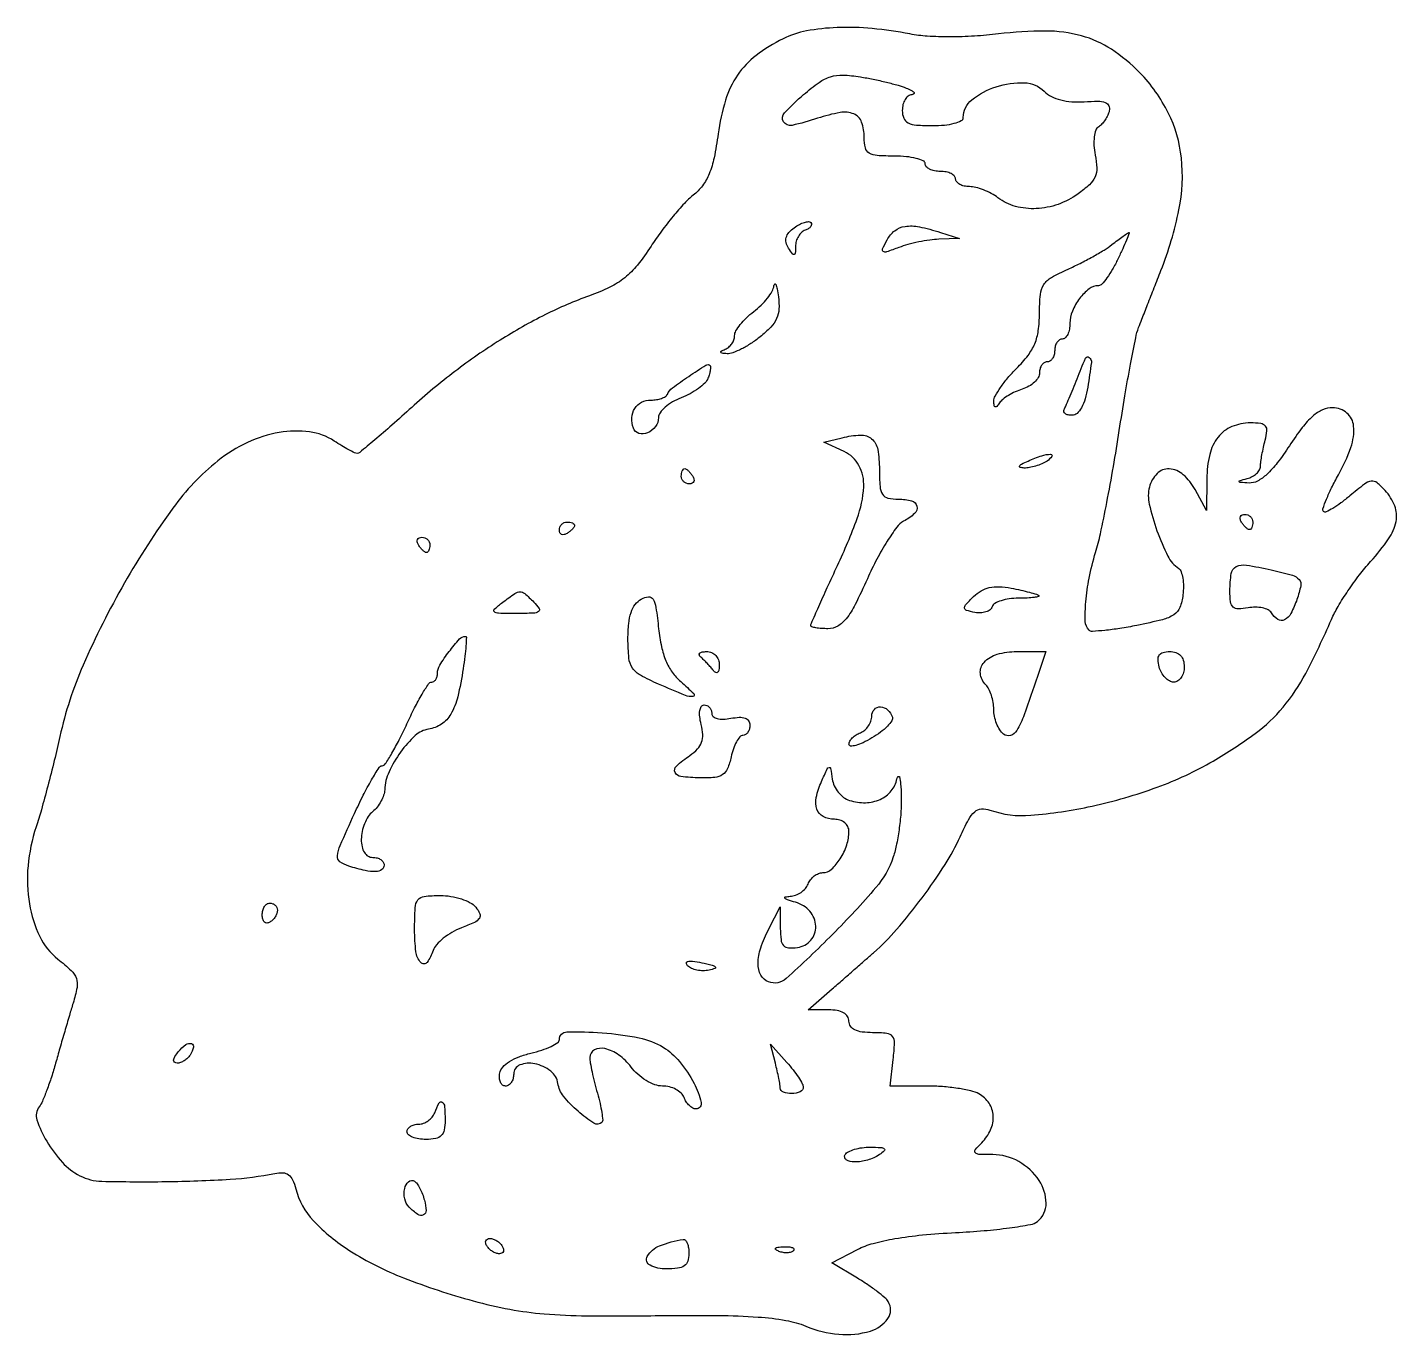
# Model space of a CAD drawing. Extents: x 0 to 180, y 0 to 172.
import ezdxf

# ---------------------------------------------------------------- set-up
doc = ezdxf.new("R2010")
doc.units = 0

msp = doc.modelspace()

# ---------------------------------------------------------------- linework, layer by layer
for points in [[(99.354537, 170.402955, 0.048895), (95.812114, 168.201989, 0.079884), (93.387451, 165.639189, 0.075807), (91.808782, 162.345516, 0.03995), (90.835357, 157.904391, -0.016811), (90.303787, 154.799026, -0.046198), (89.657095, 152.674513, -0.063442), (88.779102, 151.121422, -0.065854), (87.549221, 149.860057, 0.039344), (86.398677, 148.798559, 0.013831), (84.917132, 147.107053, 0.013633), (83.384128, 145.149643, 0.015547), (82.028655, 143.193826, -0.025428), (80.238333, 140.716554, -0.053982), (78.568723, 139.043954, -0.055673), (76.613876, 137.798659, -0.028683), (73.936691, 136.67111, 0.03089), (68.167562, 134.211315, 0.023948), (62.215848, 130.861199, 0.022789), (56.294742, 126.756782, 0.02114), (50.615862, 122.031681, -0.003601), (48.027506, 119.719739, -0.005633), (45.763902, 117.771806, -0.001872), (43.790623, 116.124606, -0.174704), (43.444887, 116, -0.115823), (43.128462, 116.074295, -0.008992), (42.351195, 116.478179, -0.011904), (41.434384, 117.004342, -0.008806), (40.445229, 117.627845, 0.113194), (37.216534, 118.823311, 0.074716), (33.243391, 118.743949, 0.067061), (29.047899, 117.432102, 0.060066), (25.174884, 115.020299, 0.06663), (19.28366, 108.831727, 0.026816), (12.930786, 99.009365, 0.026945), (7.502737, 88.233177, 0.048754), (4.442558, 78.851389, -0.005421), (3.710629, 75.707164, -0.004344), (2.856547, 72.337596, -0.004392), (2.012107, 69.23471, -0.011128), (1.328779, 67, 0.056734), (0.264451, 61.898002, 0.063942), (0.441593, 56.895567, 0.071705), (1.793414, 52.620659, 0.114828), (4.183478, 49.65351, -0.02208), (5.935529, 48.153034, -0.12184), (6.60704, 47.118988, -0.1316), (6.692453, 45.930977, -0.027439), (6.181521, 43.885595, 0.002822), (5.692276, 42.269776, 0.001321), (5.076217, 40.172643, 0.001308), (4.44178, 37.970197, 0.001835), (3.887634, 36, -0.010909), (3.342046, 34.187111, -0.012081), (2.734748, 32.461002, -0.011504), (2.148673, 31.01666, -0.059227), (1.715268, 30.271495, 0.246818), (1.438648, 28.569844, 0.052818), (2.723356, 25.75638, 0.05179), (4.774956, 22.985731, 0.088338), (7.054742, 21.239236, 0.114745), (9.950635, 20.50287, 0.008153), (18.331614, 20.46763, 0.012299), (26.790335, 20.778196, 0.034827), (32.643518, 21.548917, -0.063454), (33.706962, 21.627552, -0.145455), (34.45658, 21.360856, -0.129074), (34.994561, 20.700151, -0.045215), (35.401912, 19.534791, 0.129279), (37.716246, 15.328835, 0.06192), (42.517381, 11.390879, 0.047928), (49.553047, 7.839279, 0.026502), (58.702486, 4.820388, 0.020172), (63.509182, 3.718356, 0.025962), (68.00113, 3.116813, 0.01824), (73.614527, 2.865527, 0.004876), (82.556714, 2.878881, -0.004337), (90.845191, 2.9002, -0.015927), (96.086765, 2.701168, -0.025052), (99.708708, 2.264808, -0.056507), (102.359393, 1.494303, 0.07755), (106.673634, 0.434017, 0.09429), (110.807367, 0.856403, 0.167679), (113.102362, 2.50217, 0.30469), (113.15748, 4.71484, 0.07474), (112.703998, 5.236278, 0.013568), (111.70315, 6.0434, 0.014342), (110.4683, 6.930272, 0.012568), (109.129838, 7.786338), (105.759677, 9.824364), (109.12438, 11.564319, -0.053974), (111.165215, 12.35449, -0.02282), (114.038303, 12.984702, -0.019052), (117.642387, 13.463956, -0.011089), (121.994541, 13.777517, 0.009096), (125.726601, 14.031451, 0.012434), (129.074959, 14.404633, 0.009271), (131.829679, 14.83338, 0.125748), (132.75, 15.247825, 0.230971), (133.877969, 17.622134, 0.14591), (132.952868, 20.610097, 0.115988), (130.278727, 23.100452, 0.130453), (126.889616, 24, -0.009032), (125.064097, 24.032978, -0.19898), (124.589582, 24.25, -0.377097), (124.578749, 24.63961, -0.022999), (125.428571, 25.571429, 0.091803), (126.590878, 27.261993, 0.11954), (126.928349, 29.103362, 0.131888), (126.380136, 30.763475, 0.125194), (125.065741, 31.964816, 0.066141), (124.001558, 32.364536, 0.019034), (122.270595, 32.695915, 0.018793), (120.270946, 32.923871, 0.018984), (118.266542, 33), (113.401601, 33), (113.810207, 36.5, 0.017662), (113.984927, 38.655039, 0.17753), (113.717695, 39.501448, 0.206363), (112.987827, 39.906421, 0.024893), (111.109406, 40, -0.031492), (109.725869, 40.087228, -0.081064), (108.768234, 40.370602, -0.127494), (108.207367, 40.845988, -0.154739), (108, 41.5, 0.144599), (107.813409, 42.131713, 0.122136), (107.303315, 42.61008, 0.086418), (106.463198, 42.905217, 0.04138), (105.319892, 43), (102.639783, 43), (105.799291, 45.75, 0.000219), (107.17573, 46.949095, 0.000161), (108.700779, 48.279688, 0.000162), (110.14314, 49.539777, 0.000361), (111.239938, 50.5, 0.034477), (114.251043, 53.531358, 0.017945), (117.592222, 57.686556, 0.017939), (120.610316, 62.046675, 0.036377), (122.597933, 65.712116, -0.016358), (123.689759, 67.933261, -0.087567), (124.518563, 68.991792, -0.165545), (125.390939, 69.364458, -0.104243), (126.5, 69.217059, 0.105959), (131.863885, 68.522692, 0.033387), (139.903975, 69.730789, 0.033255), (148.460664, 72.213359, 0.044304), (155.789738, 75.640638, 0.026957), (161.318643, 79.261961, 0.060192), (164.976581, 82.697167, 0.053846), (167.946618, 87.142964, 0.018018), (171.317959, 94.205972, -0.031164), (172.184388, 95.904841, -0.01497), (173.492437, 97.973413, -0.014778), (174.990784, 100.057388, -0.020454), (176.462826, 101.827173, 0.031601), (178.815818, 104.787838, 0.102076), (179.80071, 107.085835, 0.14461), (179.626506, 109.11192, 0.090891), (178.366344, 111.147689, 0.040793), (177.304888, 112.143881, 0.209213), (176.542165, 112.346515, 0.12579), (175.644973, 111.963939, 0.011544), (173.740776, 110.435331, -0.015657), (172.560553, 109.503758, -0.025069), (171.491851, 108.793213, -0.0223), (170.616553, 108.324048, -0.318355), (170.286271, 108.380396, -0.287106), (170.202904, 108.742597, -0.013265), (170.667396, 109.978601, -0.018598), (171.34321, 111.479048, -0.011896), (172.233318, 113.171494, 0.040873), (173.870554, 116.776889, 0.108128), (174.233399, 119.570846, 0.195545), (173.349062, 121.301099, 0.179927), (171.469759, 122, 0.107518), (170.160778, 121.715231, 0.073821), (168.881902, 120.885006, 0.049493), (167.492205, 119.389419, 0.017543), (165.805334, 117, -0.0183), (164.217257, 114.75773, -0.043122), (162.837755, 113.243965, -0.061165), (161.613334, 112.36354, -0.14059), (160.516025, 112.116001, -0.003713), (159.353201, 112.191577, -0.272464), (159.202461, 112.295668, -0.461251), (159.259134, 112.419271, -0.005235), (160.25, 112.689326, 0.058955), (160.920177, 112.951875, 0.064112), (161.489949, 113.357958, 0.072505), (161.878232, 113.839311, 0.131353), (162.013655, 114.323324, -0.031574), (162.058775, 114.925973, -0.010047), (162.200423, 115.815289, -0.009984), (162.398451, 116.802265, -0.010965), (162.630286, 117.75, 0.039301), (162.854352, 118.958847, 0.207093), (162.657108, 119.588223, 0.185804), (162.044662, 119.915889, 0.030971), (160.68806, 120, 0.098842), (158.250961, 119.513472, 0.128909), (156.448365, 118.141731, 0.108195), (155.346271, 115.850576, 0.055862), (154.959962, 112.678571), (154.919925, 108.5), (153.428025, 111.25, 0.087804), (151.870591, 113.206837, 0.168476), (150.036868, 113.959716, 0.2131), (148.43314, 113.348461, 0.136036), (147.431916, 111.584755, 0.117743), (147.406125, 109.341696, 0.030598), (148.424686, 105.853286, 0.030274), (149.854354, 102.525683, 0.125818), (151.277972, 100.891493, -0.162304), (151.596542, 100.468201, -0.041356), (151.804052, 99.622796, -0.037757), (151.891578, 98.564971, -0.030544), (151.830076, 97.427022, -0.064481), (151.424608, 95.797322, -0.154917), (150.650998, 94.84071, -0.085411), (149.151184, 94.183532, -0.011443), (145.772965, 93.42923, -0.009833), (143.540505, 93.02961, -0.014693), (141.574626, 92.776436, -0.009595), (139.953044, 92.647237, -0.214637), (139.522965, 92.810368, -0.189819), (139.019178, 93.968777, -0.029455), (139.079946, 96.516701, -0.029516), (139.526223, 99.643842, -0.022488), (140.367969, 103, 0.019769), (140.999953, 105.462988, 0.004867), (141.83783, 109.55625, 0.004974), (142.705913, 114.267189, 0.004957), (143.481173, 119, -0.003613), (144.213985, 123.550302, -0.004688), (144.954828, 127.709375, -0.003554), (145.632175, 131.179634, -0.041787), (146.016712, 132.5, -0.001064), (146.446101, 133.610188, -0.00023), (147.193612, 135.528125, -0.00024), (148.061071, 137.747653, -0.000229), (148.943793, 140, 0.043035), (151.305153, 147.97249, 0.077272), (151.629834, 154.773681, 0.089226), (149.904388, 160.673657, 0.077131), (146.16925, 165.945037, 0.055627), (142.444067, 169.014839, 0.077823), (138.516462, 170.781873, 0.067045), (133.802451, 171.41519, 0.030899), (127.610857, 171.030076, -0.016076), (124.47176, 170.74126, -0.014871), (121.237856, 170.644673, -0.015502), (118.273165, 170.736264, -0.033044), (116, 171.028713, 0.025588), (111.053943, 171.7401, 0.032326), (106.435, 171.865095, 0.036246), (102.426556, 171.422235, 0.069044)], [(115.5, 163.93583, -0.021274), (116.19778, 163.61839, -0.098123), (116.545312, 163.345814, -0.431729), (116.526187, 163.164407, -0.151129), (116.25, 163.063386, 0.153435), (115.772965, 162.88646, 0.091874), (115.367188, 162.43112, 0.076112), (115.093103, 161.769502, 0.060276), (115, 161, 0.094959), (115.195784, 159.978414, 0.184152), (115.75, 159.375, 0.098846), (116.849164, 159.074821, 0.017388), (119, 159, 0.025309), (120.532825, 159.07764, 0.040146), (121.825, 159.314732, 0.048126), (122.741408, 159.657465, 0.286669), (123, 160.071429, -0.228929), (124.116829, 162.382839, -0.089604), (127.321778, 164.099989, -0.086033), (131.043948, 164.630167, -0.191086), (133.629722, 163.513135, 0.078228), (134.563574, 162.833308, 0.054284), (135.785395, 162.366901, 0.047622), (137.244363, 162.129917, 0.03484), (138.886303, 162.136152, -0.018119), (140.651133, 162.201859, -0.086416), (141.641551, 162.030395, -0.199165), (142.099024, 161.61518, -0.167994), (142.169821, 160.96049, -0.051796), (141.96514, 160.360296, -0.038599), (141.62377, 159.749027, -0.039423), (141.206643, 159.217384, -0.068391), (140.774578, 158.860681, 0.169517), (140.394869, 158.392453, 0.056071), (140.187119, 157.519017, 0.046745), (140.155606, 156.396575, 0.033022), (140.320952, 155.145241, -0.040578), (140.519562, 153.444965, -0.113502), (140.293313, 152.274001, -0.103585), (139.562174, 151.257055, -0.030573), (138.061825, 150.044023, -0.069289), (135.43641, 148.675806, -0.073464), (132.589262, 148.112295, -0.078157), (129.856454, 148.406566, -0.09637), (127.55887, 149.531803, 0.038541), (126.682972, 150.093864, 0.030083), (125.656592, 150.568717, 0.030896), (124.641073, 150.895586, 0.062488), (123.80887, 151, -0.053321), (123.116832, 151.074011, -0.073113), (122.531356, 151.29375, -0.092916), (122.138255, 151.618398, -0.175567), (122, 152, 0.191087), (121.848523, 152.381882, 0.088204), (121.4125, 152.70625, 0.068025), (120.765418, 152.926307, 0.048028), (120, 153, -0.048028), (119.234582, 153.073693, -0.068025), (118.5875, 153.29375, -0.088204), (118.151477, 153.618118, -0.191087), (118, 154, 0.295869), (117.748945, 154.387127, 0.04382), (116.825, 154.70625, 0.037669), (115.532944, 154.92761, 0.023598), (114, 155, -0.016242), (111.695288, 155.074885, -0.12133), (110.659671, 155.402561, -0.200477), (110.156218, 156.097182, -0.05793), (110, 157.440983, 0.08426), (109.655491, 159.470786, 0.213965), (108.650641, 160.532648, 0.144469), (106.850009, 160.72141, 0.034081), (103.888455, 159.963187, -0.024287), (100.528025, 159.032404, -0.324692), (99.417429, 159.510176, -0.335691), (99.549054, 160.689874, -0.025003), (102.041507, 163.068065, -0.022941), (104.089163, 164.677288, -0.079501), (105.593333, 165.425401, -0.086337), (107.188104, 165.634901, -0.030106), (109.5, 165.398682, -0.010231), (111.1781, 165.089022, -0.009051), (112.9125, 164.699279, -0.009128), (114.462132, 164.291359, -0.027195)], [(102.25, 145.279762, 0.104721), (101.770881, 144.984887, 0.067823), (101.362689, 144.474888, 0.0638), (101.083924, 143.837184, 0.068982), (100.984687, 143.166667, -0.013106), (100.952584, 142.26012, -0.329198), (100.80188, 142.080345, -0.307988), (100.574969, 142.165871, -0.012174), (100.056736, 142.94244, -0.083771), (99.755719, 143.660474, -0.127839), (99.77217, 144.332325, -0.111523), (100.124363, 144.97562, -0.05415), (100.820476, 145.610679, -0.03392), (101.499109, 146.03952, -0.049297), (102.151756, 146.313326, -0.061219), (102.6886, 146.409036, -0.226297), (102.998428, 146.281334, -0.200188), (103.085781, 146.034069, -0.147603), (102.985476, 145.758126, -0.095419), (102.692394, 145.491164, -0.051422)], [(120, 145), (122.5, 144.19936), (119.8151, 144.09968, 0.026166), (118.599332, 143.990664, 0.015273), (117.1573, 143.739726, 0.015247), (115.725047, 143.399344, 0.024881), (114.537558, 143.01428, -0.0081), (112.933368, 142.433933, -0.231467), (112.508708, 142.486864, -0.371382), (112.413348, 142.817636, -0.015224), (113.007642, 144.01428, -0.104288), (114.021556, 145.219942, -0.131678), (115.357728, 145.787859, -0.086399), (117.236891, 145.727102, -0.026317)], [(143.298609, 141.5, -0.019257), (142.594719, 140.159361, -0.027166), (141.859528, 139.028125, -0.026054), (141.181865, 138.194768, -0.212092), (140.743359, 138, 0.164977), (139.524173, 137.586469, 0.066902), (138.270514, 136.327219, 0.063805), (137.321058, 134.677123, 0.098995), (137, 133.071429, -0.04631), (136.926409, 132.278588, -0.06626), (136.70625, 131.608482, -0.086348), (136.382008, 131.156245, -0.196601), (136, 131, 0.148195), (135.618646, 130.884432, 0.098894), (135.29375, 130.559375, 0.082425), (135.074694, 130.073457, 0.064853), (135, 129.5, -0.064853), (134.925306, 128.926543, -0.082425), (134.70625, 128.440625, -0.098894), (134.381354, 128.115568, -0.148195), (134, 128, 0.141874), (133.61866, 127.889573, 0.099744), (133.29375, 127.57917, 0.084602), (133.074877, 127.114976, 0.068054), (133, 126.567388, -0.135626), (132.834194, 125.967369, -0.068219), (132.339063, 125.349343, -0.059968), (131.610505, 124.807653, -0.054315), (130.75, 124.432606, 0.031814), (129.834759, 124.081714, 0.029316), (128.945123, 123.609104, 0.030565), (128.203004, 123.092573, 0.079947), (127.765313, 122.615219, -0.029878), (127.423953, 122.158896, -0.294037), (127.204985, 122.091919, -0.299018), (127.056241, 122.26338, -0.03049), (127.015313, 122.826923, -0.129917), (127.190778, 123.52325, -0.024657), (127.885748, 124.645312, -0.02483), (128.852607, 125.90797, -0.020566), (130, 127.153846, 0.032024), (131.499161, 128.858409, 0.065574), (132.391763, 130.394541, 0.066048), (132.85245, 132.102094, 0.032915), (133, 134.341023, -0.023891), (133.119014, 136.830313, -0.119349), (133.572675, 138.141409, -0.121564), (134.571676, 139.087417, -0.025188), (136.75, 140.182588, 0.012779), (138.332321, 140.929531, 0.010446), (139.985938, 141.806226, 0.010589), (141.473858, 142.67714, 0.027128), (142.5, 143.386685, -0.004349), (143.283329, 143.982819, -0.00644), (143.981185, 144.490509, -0.003179), (144.579663, 144.908534, -0.117578), (144.733821, 144.968197, -0.574199), (144.788544, 144.898196, -0.003354), (144.408679, 143.962533, -0.008375), (143.922075, 142.840232, -0.004777)], [(96.338032, 131.281027, -0.024825), (95.141384, 130.417219, -0.026704), (93.893047, 129.698799, -0.027554), (92.763857, 129.203014, -0.102332), (92, 129.083915, -0.015909), (91.3398, 129.137571, -0.268671), (91.170748, 129.262874, -0.394942), (91.228446, 129.42379, -0.022682), (91.75, 129.662281, 0.079733), (92.22788, 129.950465, 0.064347), (92.632812, 130.393503, 0.065272), (92.906707, 130.917538, 0.08804), (93, 131.443261, -0.131844), (93.165497, 132.059976, -0.036487), (93.734375, 132.896348, -0.034165), (94.543168, 133.784724, -0.029967), (95.5, 134.597276, 0.032416), (96.467765, 135.427298, 0.033415), (97.309638, 136.367546, 0.035443), (97.922211, 137.277332, 0.106147), (98.149832, 137.987349, -0.172579), (98.254068, 138.20846, -0.538763), (98.384372, 138.182064, -0.048677), (98.55877, 137.587464, -0.010433), (98.737864, 136.52606, -0.04916), (98.81457, 134.931017, -0.095015), (98.512431, 133.694488, -0.08436), (97.743366, 132.564129, -0.032551)], [(89.496807, 125.852276, -0.10851), (89.082769, 125.223863, -0.03612), (88.234781, 124.509856, -0.033975), (87.151676, 123.831256, -0.032725), (85.973269, 123.296012, 0.040663), (84.835525, 122.757316, 0.048901), (83.873398, 122.068686, 0.056252), (83.209929, 121.341301, 0.15807), (83, 120.693853, -0.161238), (82.610436, 119.51722, -0.133788), (81.567724, 118.698989, -0.170321), (80.432065, 118.628546, -0.24447), (79.711915, 119.306177, -0.096193), (79.510813, 120.688407, -0.128674), (79.887688, 121.892819, -0.137408), (80.780247, 122.705333, -0.116873), (82.023655, 123, 0.038526), (82.740765, 123.055337, 0.045688), (83.399657, 123.220313, 0.051749), (83.912436, 123.461755, 0.153465), (84.166667, 123.75, -0.127936), (84.836478, 124.590751, -0.012486), (86.970547, 126.109842, -0.008084), (89.228986, 127.581386, -0.336085), (89.773539, 127.533816, -0.223269), (89.84832, 127.354889, -0.029923), (89.805083, 126.937745, -0.029886), (89.687656, 126.419593, -0.02095)], [(139.338335, 124.697489, -0.029565), (138.993746, 123.156445, -0.056975), (138.510141, 121.989679, -0.080124), (137.928918, 121.250997, -0.188234), (137.285824, 121, -0.051153), (136.757841, 121.054157, -0.103866), (136.377034, 121.220313, -0.168925), (136.202485, 121.466008, -0.195251), (136.231739, 121.75, 0.020266), (136.455803, 122.216496, 0.002536), (136.895149, 123.24937, 0.002982), (137.403541, 124.48216, 0.002468), (137.930693, 125.801047, -0.010061), (139.048824, 128.479765, -0.489281), (139.538093, 128.602185, -0.265251), (139.813418, 127.927291, -0.007415)], [(112, 113.893011, 0.017089), (112.076757, 111.647877, 0.126292), (112.410544, 110.639301, 0.19895), (113.116472, 110.148884, 0.053651), (114.5, 110, -0.064121), (116.225351, 109.777822, -0.279223), (116.91279, 109.068999, -0.270808), (116.61262, 108.110263, -0.061841), (115.167645, 107.089721, 0.111005), (114.285288, 106.327465, 0.01865), (113.016487, 104.472446, 0.019617), (111.669045, 102.137378, 0.016303), (110.417645, 99.556927, -0.011425), (108.813536, 96.165303, -0.050793), (107.63278, 94.307384, -0.095066), (106.519636, 93.343611, -0.131495), (105.25, 93.002389, -0.01718), (104.387498, 93.031116, -0.027992), (103.660938, 93.121394, -0.027191), (103.119815, 93.250355, -0.332074), (103, 93.410865, -0.103925), (103.063446, 93.712818, -0.000889), (104.028125, 95.896464, -0.003077), (105.158467, 98.401171, -0.001973), (106.5, 101.295519, 0.020912), (109.070832, 107.441932, 0.074519), (109.939156, 111.606192, 0.138295), (109.318734, 114.406444, 0.164044), (107.350488, 116.250076), (104.700977, 117.457274), (107.100488, 118.060908, -0.051692), (109.53202, 118.411404, -0.18837), (110.979293, 117.911616, -0.174771), (111.77027, 116.52971, -0.043482)], [(134, 115, -0.040566), (133.315929, 114.632796, -0.028934), (132.5, 114.331527, -0.029384), (131.682866, 114.134067, -0.053798), (131, 114.085598, -0.051935), (130.464625, 114.161267, -0.491407), (130.384577, 114.343886, -0.152377), (130.658129, 114.608071, -0.014925), (131.5, 115, -0.019739), (133.313446, 115.695838, -0.081911), (134.466394, 115.885992, -0.608383), (134.618131, 115.592871, -0.095694)], [(87.5, 113, -0.082592), (87.656512, 112.6179, -0.161196), (87.6254, 112.29375, -0.182303), (87.413961, 112.078288, -0.108972), (87.059017, 112, -0.093332), (86.654762, 112.076123, -0.09642), (86.311086, 112.29375, -0.099167), (86.081062, 112.618444, -0.105053), (86, 113, -0.042167), (86.032345, 113.382849, -0.061769), (86.129539, 113.70625, -0.081139), (86.272352, 113.92554, -0.210953), (86.440983, 114, -0.151918), (86.65171, 113.934461, -0.038439), (86.933975, 113.70625, -0.035638), (87.231006, 113.382774, -0.029505)], [(161, 107, -0.042167), (160.967655, 106.617151, -0.061769), (160.870461, 106.29375, -0.081139), (160.727648, 106.07446, -0.210953), (160.559017, 106, -0.151918), (160.34829, 106.065539, -0.038439), (160.066025, 106.29375, -0.035638), (159.768994, 106.617226, -0.029505), (159.5, 107, -0.082592), (159.343488, 107.3821, -0.161196), (159.3746, 107.70625, -0.182303), (159.586039, 107.921712, -0.108972), (159.940983, 108, -0.093332), (160.345238, 107.923877, -0.09642), (160.688914, 107.70625, -0.099167), (160.918938, 107.381556, -0.105053)], [(72, 106.559017, -0.151918), (71.934461, 106.34829, -0.038439), (71.70625, 106.066025, -0.035638), (71.382774, 105.768994, -0.029505), (71, 105.5, -0.082592), (70.6179, 105.343488, -0.161196), (70.29375, 105.3746, -0.182303), (70.078288, 105.586039, -0.108972), (70, 105.940983, -0.093332), (70.076123, 106.345238, -0.09642), (70.29375, 106.688914, -0.099167), (70.618444, 106.918938, -0.105053), (71, 107, -0.042167), (71.382849, 106.967655, -0.061769), (71.70625, 106.870461, -0.081139), (71.92554, 106.727648, -0.210953)], [(53, 104, -0.042167), (52.967655, 103.617151, -0.061769), (52.870461, 103.29375, -0.081139), (52.727648, 103.07446, -0.210953), (52.559017, 103, -0.151918), (52.34829, 103.065539, -0.038439), (52.066025, 103.29375, -0.035638), (51.768994, 103.617226, -0.029505), (51.5, 104, -0.082592), (51.343488, 104.3821, -0.161196), (51.3746, 104.70625, -0.182303), (51.586039, 104.921712, -0.108972), (51.940983, 105, -0.093332), (52.345238, 104.923877, -0.09642), (52.688914, 104.70625, -0.099167), (52.918938, 104.381556, -0.105053)], [(166.799606, 96.854994, -0.036304), (166.000609, 95.00658, -0.152988), (165.157512, 94.161462, -0.274506), (164.298484, 94.206895, -0.107554), (163.4418, 95.09417, 0.143851), (163.010976, 95.480872, 0.06005), (162.264267, 95.733125, 0.052608), (161.344427, 95.826073, 0.04615), (160.382783, 95.732842, -0.039865), (159.094988, 95.591657, -0.198509), (158.428806, 95.844247, -0.175729), (158.087822, 96.517928, -0.030171), (158, 97.972005, -0.037877), (158.17253, 100.246239, -0.242451), (158.829442, 101.152609, -0.159457), (160.154979, 101.3552, -0.015094), (163.420165, 100.711061, -0.010892), (166.196208, 100.011844, -0.146701), (167.074594, 99.461323, -0.235644), (167.292589, 98.631091, -0.032351)], [(66.642857, 96.5, -0.044088), (67.344303, 95.6626, -0.421179), (67.265764, 95.25, -0.139351), (66.590907, 95.034928, -0.0079), (64.380299, 95, -0.005082), (62.000429, 95.024188, -0.166027), (61.466872, 95.218576, -0.464389), (61.458884, 95.567985, -0.019148), (62.55887, 96.468197, -0.010403), (64.170342, 97.635154, -0.150665), (64.834456, 97.845597, -0.183356), (65.444852, 97.619393, -0.016957)], [(85.924606, 86.065389, -0.015788), (87.63814, 84.481746, -0.630978), (87.509481, 84.10926, -0.126487), (86.532099, 84.246185, -0.004499), (83.00686, 85.7359, -0.021891), (80.633987, 86.889737, -0.121032), (79.590662, 87.837164, -0.124881), (79.121641, 89.145708, -0.023927), (79, 91.68621, -0.024616), (79.098029, 93.676144, -0.056587), (79.412359, 95.140132, -0.077849), (79.956334, 96.185172, -0.10588), (80.75, 96.887616, -0.105866), (81.696221, 97.182994, -0.291163), (82.29087, 96.877162, -0.096627), (82.670497, 95.791741, -0.009286), (83.021596, 93.002696, 0.025676), (83.397129, 90.645648, 0.04678), (83.97791, 88.786783, 0.055547), (84.805768, 87.29735, 0.059587)], [(132.916667, 97.35636, -0.606078), (132.88487, 97.218384, -0.030434), (132.305208, 97.104681, -0.022351), (131.404752, 97.025096, -0.010865), (130.25, 97, 0.033845), (129.042401, 96.918164, 0.044189), (127.963303, 96.672721, 0.050951), (127.148189, 96.314776, 0.185445), (126.795286, 95.885858, -0.150383), (126.510863, 95.48769, -0.083146), (125.977651, 95.205961, -0.070046), (125.283972, 95.079515, -0.057745), (124.53336, 95.135858, -0.021113), (123.41175, 95.401436, -0.312908), (123.168039, 95.696986, -0.209436), (123.315204, 96.126841, -0.010662), (124.360098, 97.217262, -0.064068), (125.340064, 97.973791, -0.077316), (126.420797, 98.399374, -0.067025), (127.70073, 98.510967, -0.035291), (129.28869, 98.323622, -0.007711), (130.549087, 98.063649, -0.01043), (131.679074, 97.787491, -0.007682), (132.60903, 97.524187, -0.104443)], [(57.374717, 87.75, -0.020936), (56.653227, 84.065731, -0.071463), (55.753912, 81.800547, -0.114635), (54.523878, 80.477251, -0.112404), (52.827737, 79.819838, 0.151449), (51.082675, 78.984376, 0.04928), (49.165445, 76.821185, 0.049152), (47.637906, 74.205033, 0.096646), (47.073088, 71.872445, -0.072391), (46.936218, 71.158479, -0.041799), (46.580845, 70.357298, -0.040787), (46.079478, 69.596312, -0.053546), (45.5, 69, 0.077115), (44.925329, 68.350236, 0.044437), (44.440625, 67.42239, 0.043151), (44.110678, 66.379233, 0.055078), (44, 65.377555, 0.051876), (44.101513, 64.401763, 0.089113), (44.407725, 63.646259, 0.115408), (44.889057, 63.171839, 0.137957), (45.5, 63, -0.064853), (46.073457, 62.925306, -0.082425), (46.559375, 62.70625, -0.098894), (46.884432, 62.381354, -0.148195), (47, 62, -0.244814), (46.68781, 61.400607, -0.145513), (45.90543, 61.14009, -0.064815), (44.515752, 61.275333, -0.017376), (42.367204, 61.84968, -0.084644), (41.202463, 62.433793, -0.266963), (40.863014, 63.20359, -0.077128), (41.229127, 64.577638, -0.004036), (43.104516, 68.75, -0.009269), (44.259671, 71.147289, -0.014268), (45.355569, 73.172045, -0.008596), (46.33095, 74.792509, -0.249003), (46.737312, 75.027175, 0.244116), (47.137975, 75.253653, 0.010787), (48.007904, 76.65401, 0.016151), (48.981602, 78.427896, 0.010615), (49.991723, 80.527175, -0.010732), (51.001532, 82.624551, -0.016429), (51.974247, 84.392358, -0.01099), (52.842865, 85.784438, -0.252935), (53.241723, 86, 0.152317), (53.530909, 86.090188, 0.098221), (53.777256, 86.344057, 0.081005), (53.943447, 86.723428, 0.062891), (54, 87.171259, -0.140901), (54.300736, 88.21726, -0.022392), (55.52605, 89.990376, -0.019568), (56.895192, 91.654, -0.213944), (57.666805, 92, -0.426473), (57.790023, 91.871537, -0.006736), (57.728197, 90.751563, -0.013026), (57.597939, 89.379763, -0.007699)], [(90.984687, 88.25, -0.037587), (90.931604, 87.618706, -0.159858), (90.760309, 87.28649, -0.327207), (90.514255, 87.250498, -0.111066), (90.223054, 87.5, 0.017789), (89.871686, 87.937434, 0.011028), (89.430111, 88.426563, 0.01106), (88.97225, 88.890763, 0.019542), (88.5717, 89.25, -0.129577), (88.368486, 89.533999, -0.297449), (88.422103, 89.779687, -0.152297), (88.752042, 89.949546, -0.043317), (89.333333, 90, -0.102919), (89.972559, 89.867015, -0.101386), (90.509628, 89.489797, -0.098893), (90.86458, 88.922707, -0.092982)], [(132.739636, 86.75, -0.004938), (130.997306, 81.705112, -0.047497), (130.036528, 79.65012, -0.187877), (129.20511, 78.995327, -0.252258), (128.281835, 79.181061, -0.081464), (127.790562, 79.746299, -0.044116), (127.376539, 80.572047, -0.042446), (127.094664, 81.510649, -0.051772), (127, 82.422445, 0.041801), (126.923832, 83.331933, 0.036051), (126.69662, 84.263723, 0.037684), (126.363603, 85.08182, 0.081048), (125.967217, 85.632783, -0.171653), (125.247906, 87.139506, -0.216673), (125.730511, 88.589321, -0.137867), (127.45905, 89.646014, -0.068782), (130.020125, 90), (133.826272, 90)], [(152, 88, -0.067406), (151.896468, 87.23551, -0.084175), (151.593635, 86.5875, -0.099595), (151.144167, 86.154154, -0.143115), (150.616631, 86, -0.129214), (150.048695, 86.149263, -0.073972), (149.485993, 86.5875, -0.065681), (149.013407, 87.235306, -0.060903), (148.710251, 88, -0.049229), (148.55836, 88.957021, -0.167579), (148.726188, 89.55631, -0.182942), (149.214569, 89.893154, -0.060551), (150.09362, 90, -0.079994), (150.910103, 89.868531, -0.123133), (151.511702, 89.487723, -0.119125), (151.875978, 88.857806, -0.071916)], [(90, 81.883423, 0.222095), (90.189445, 81.477964, 0.112088), (90.702744, 81.215051, 0.072403), (91.501153, 81.130452, 0.037491), (92.5, 81.244751, -0.034745), (93.608959, 81.377818, -0.097718), (94.378654, 81.265536, -0.160129), (94.829022, 80.917994, -0.150112), (95, 80.361328, -0.065826), (94.931189, 79.840917, -0.083105), (94.72959, 79.39989, -0.099184), (94.430503, 79.104905, -0.146222), (94.079455, 79, 0.223226), (93.683385, 78.8139, 0.04823), (93.247164, 78.170646, 0.041603), (92.843533, 77.257914, 0.02926), (92.538803, 76.176668, -0.042166), (92.064857, 74.64717, -0.149232), (91.42497, 73.85757, -0.127205), (90.388389, 73.490403, -0.027152), (88.462291, 73.426668, -0.022214), (85.938906, 73.592528, -0.264708), (85.176119, 74.145889, -0.32838), (85.351303, 74.972168, -0.029081), (87.125467, 76.375327, 0.050213), (88.115707, 77.228802, 0.102626), (88.653394, 78.096874, 0.101303), (88.805287, 79.114891, 0.048062), (88.606415, 80.432031, -0.032265), (88.418091, 81.458807, -0.065523), (88.429536, 82.278128, -0.106505), (88.626434, 82.805971, -0.255755), (88.980948, 83, -0.108773), (89.369729, 82.91441, -0.09974), (89.700653, 82.672005, -0.095383), (89.922565, 82.309712, -0.090088)], [(113.697078, 81.408765, -0.234406), (113.629024, 80.921429, -0.043964), (113.040482, 80.204133, -0.038802), (112.138828, 79.416123, -0.026784), (111.009578, 78.664729, -0.022168), (109.854427, 78.049719, -0.044116), (108.884064, 77.688087, -0.072766), (108.225044, 77.606427, -0.407787), (108, 77.836475, -0.132442), (108.109374, 78.242145, -0.062678), (108.440625, 78.676177, -0.055627), (108.926269, 79.070969, -0.051302), (109.5, 79.361626, 0.085083), (110.073423, 79.70237, 0.066197), (110.559375, 80.24247, 0.066108), (110.887868, 80.891645, 0.084306), (111, 81.551949, -0.186921), (111.335539, 82.418131, -0.224849), (112.135653, 82.74637, -0.171931), (113.078188, 82.354997, -0.129452)], [(108.063355, 70.479892, 0.082393), (110.167209, 70.177153, 0.101037), (112.099932, 70.615213, 0.113215), (113.549368, 71.716505, 0.126678), (114.300463, 73.297279, -0.161888), (114.472535, 73.603075, -0.566012), (114.642157, 73.551932, -0.044859), (114.785088, 72.655926, -0.009448), (114.863818, 71.070998, -0.024124), (114.829577, 69.11472, -0.016306), (114.610465, 66.894035, -0.016452), (114.257026, 64.756432, -0.03123), (113.810106, 63.070998, -0.096967), (111.534501, 59.049803, -0.019007), (105.865856, 52.919736, -0.012726), (99.749278, 47.094268, -0.282684), (97.437009, 46.662546, -0.181808), (96.430183, 47.556516, -0.12392), (96.064788, 49.059851, -0.080658), (96.418144, 51.129303, -0.037678), (97.493839, 53.635693), (98.987679, 56.5), (98.993839, 53.680449, 0.029348), (99.084857, 52.186873, 0.154879), (99.420427, 51.449071, 0.195617), (100.070348, 51.13491, 0.051292), (101.25, 51.180449, 0.180893), (102.994099, 52.13098, 0.191298), (103.635123, 53.96729, 0.168753), (102.861669, 55.923466, 0.148224), (101, 57.105235, -0.010264), (99.935221, 57.425102, -0.131632), (99.588845, 57.649135, -0.579744), (99.643682, 57.816933, -0.03708), (100.281385, 57.90032, 0.074292), (101.00543, 58.050268, 0.061016), (101.708571, 58.411344, 0.062599), (102.285766, 58.918932, 0.089748), (102.638374, 59.5, -0.072419), (102.959881, 60.073441, -0.063936), (103.443756, 60.559375, -0.066862), (104.009711, 60.88817, -0.09851), (104.571805, 61, 0.188145), (105.710711, 61.444286, 0.066126), (106.854247, 62.816209, 0.061024), (107.709557, 64.628776, 0.07992), (108, 66.434259, 0.118998), (107.854178, 67.038292, 0.103383), (107.443968, 67.545773, 0.093414), (106.824099, 67.883346, 0.078257), (106.083333, 68, -0.119744), (104.622291, 68.354993, -0.194316), (103.800672, 69.310423, -0.136141), (103.71364, 70.869248, -0.05101), (104.401658, 72.968048, -0.003837), (105.149268, 74.613862, -0.236568), (105.393787, 74.808439, -0.424574), (105.588783, 74.676327, -0.007236), (105.813355, 73.265328, 0.074836), (106.077357, 72.389456, 0.059398), (106.603552, 71.551664, 0.060468), (107.299365, 70.87622, 0.085816)], [(59.025687, 56.469049, -0.070669), (59.553165, 55.611832, -0.259415), (59.493568, 55.00014, -0.135076), (58.846527, 54.457895, -0.017016), (57.145637, 53.74887, 0.039347), (55.898374, 53.162326, 0.039009), (54.75457, 52.386155, 0.04183), (53.867629, 51.546867, 0.105907), (53.430118, 50.779821, -0.085005), (52.630071, 49.231499, -0.47259), (51.818613, 49.197965, -0.153651), (51.171334, 50.631127, -0.029834), (51, 53.5, -0.012023), (51.069649, 56.396066, -0.150055), (51.437642, 57.416919, -0.208318), (52.269123, 57.888774, -0.026358), (54.377555, 58, -0.040734), (55.763791, 57.886877, -0.038852), (57.136185, 57.550283, -0.041397), (58.299928, 57.056991, -0.098921)], [(33, 56.059017, -0.089642), (32.926698, 55.653442, -0.053229), (32.70625, 55.2129, -0.051032), (32.382515, 54.806203, -0.06081), (32, 54.5, -0.139169), (31.620352, 54.392057, -0.191142), (31.29375, 54.521475, -0.138808), (31.073267, 54.889346, -0.066118), (31, 55.440983, -0.062283), (31.074545, 56.037096, -0.080552), (31.29375, 56.542039, -0.097988), (31.618621, 56.879982, -0.153634), (32, 57, -0.092995), (32.381732, 56.928382, -0.096318), (32.70625, 56.723586, -0.099231), (32.923444, 56.418051, -0.105429)], [(89.64378, 48.205893, -0.054376), (88.86184, 48.127256, -0.048216), (88.048004, 48.212837, -0.051027), (87.324322, 48.439155, -0.095372), (86.817958, 48.782042, -0.181167), (86.65923, 49.130943, -0.373673), (86.826958, 49.353092, -0.086287), (87.486201, 49.377314, -0.016428), (88.674177, 49.175496, -0.00866), (90.047609, 48.870603, -0.138278), (90.459395, 48.639951, -0.550064), (90.410973, 48.423805, -0.033951)], [(83.619354, 38.090411, -0.084862), (85.769509, 36.216351, -0.04912), (87.672251, 33.352421, -0.065732), (88.601724, 30.860276, -0.481977), (87.916596, 30, -0.129306), (87.499465, 30.10971, -0.063343), (87.055835, 30.440625, -0.056478), (86.654537, 30.926301, -0.052877), (86.361626, 31.5, 0.113929), (85.974653, 32.073866, 0.065852), (85.293305, 32.559375, 0.06047), (84.437439, 32.888194, 0.061581), (83.533084, 33, -0.089662), (82.533904, 33.180629, -0.046683), (81.390453, 33.734375, -0.044394), (80.287693, 34.543522, -0.051277), (79.402724, 35.5, 0.074492), (77.803908, 37.075225, 0.101106), (75.964893, 37.91359, 0.179977), (74.597524, 37.734909, 0.278028), (74, 36.743398, 0.042746), (74.059542, 36.048213, 0.008993), (74.288726, 34.849193, 0.009363), (74.606631, 33.463874, 0.00875), (74.982898, 32.05963, -0.012832), (75.330741, 30.717743, -0.018925), (75.560706, 29.522829, -0.014542), (75.681539, 28.547015, -0.223493), (75.569662, 28.236329, -0.352342), (74.522328, 28.122903, -0.03853), (72.449413, 29.687849, -0.040561), (70.529847, 31.683233, -0.136718), (69.809597, 33.325961, 0.195833), (68.859777, 34.953652, 0.111822), (66.761824, 35.923647, 0.147215), (64.816094, 35.763798, 0.308377), (64, 34.566422, -0.066744), (63.919712, 33.967641, -0.083732), (63.684711, 33.460137, -0.099432), (63.335981, 33.120726, -0.144402), (62.926676, 33, -0.172301), (62.544436, 33.135751, -0.120368), (62.265608, 33.503514, -0.090606), (62.136632, 34.058329, -0.059556), (62.183455, 34.714089, -0.140992), (62.571099, 35.47648, -0.063153), (63.443287, 36.202403, -0.050952), (64.700192, 36.83483, -0.033044), (66.256779, 37.313428, 0.021386), (67.690876, 37.718044, 0.031863), (68.900429, 38.203205, 0.03292), (69.78202, 38.697468, 0.253744), (70, 39.099339, -0.407069), (70.978038, 40.101592, -0.024605), (75.594052, 39.987343, -0.0307), (80.455271, 39.325447, -0.087943)], [(21.541119, 37.066531, -0.0641), (21.210125, 36.658556, -0.051744), (20.76321, 36.313294, -0.053409), (20.274058, 36.078415, -0.085443), (19.818538, 36, -0.176123), (19.485592, 36.121034, -0.256649), (19.374856, 36.405689, -0.110288), (19.548584, 36.879936, -0.030483), (20.020056, 37.524166, -0.055352), (20.961207, 38.432181, -0.241841), (21.698517, 38.568117, -0.400869), (21.97211, 38.085853, -0.076926)], [(102, 32.84699, -0.302318), (101.606969, 32.256372, -0.091326), (100.500298, 32.015491, -0.093029), (99.392837, 32.186665, -0.313098), (98.986345, 32.75, 0.03818), (98.94519, 33.184085, 0.006261), (98.791265, 34.014063, 0.006858), (98.584102, 34.987866, 0.006003), (98.341416, 36), (97.710141, 38.5), (99.855071, 36.09699, -0.016134), (100.676361, 35.114861, -0.020209), (101.369927, 34.151061, -0.018822), (101.879133, 33.312489, -0.127708)], [(55, 28.5, -0.045527), (54.884257, 27.231486, -0.152009), (54.5, 26.5, -0.152009), (53.768514, 26.115743, -0.045527), (52.5, 26, -0.038131), (51.542644, 26.073116, -0.057076), (50.734375, 26.29375, -0.074992), (50.182831, 26.617064, -0.226478), (50, 27, -0.151099), (50.117941, 27.381366, -0.09843), (50.449844, 27.70625, -0.081424), (50.94588, 27.925386, -0.063461), (51.531385, 28, 0.088478), (52.159833, 28.112085, 0.06652), (52.782009, 28.440625, 0.065663), (53.303843, 28.926585, 0.081035), (53.638374, 29.5, -0.028876), (54.222597, 30.793809, -0.459338), (54.637004, 30.889849, -0.222244), (54.942708, 30.330217, -0.015648)], [(112, 24, -0.073095), (110.435656, 23.286715, -0.070585), (108.713117, 23.042327, -0.138708), (107.656293, 23.341259, -0.414875), (107.5, 24, -0.139745), (107.920917, 24.383973, -0.043178), (108.726963, 24.701752, -0.039395), (109.733623, 24.916823, -0.03437), (110.809017, 24.984687, -0.01112), (112.185704, 24.946227, -0.161557), (112.633758, 24.772178, -0.457374), (112.639947, 24.490841, -0.040301)], [(52.285674, 18.015584, -0.05064), (52.49717, 16.658351, -0.310801), (52.146849, 16.086039, -0.265044), (51.41836, 16.158637, -0.041999), (50.278145, 17.121855, -0.145425), (49.697598, 18.193253, -0.103662), (49.696004, 19.566284, -0.164911), (50.215948, 20.449017, -0.327284), (50.984078, 20.50984, -0.104204), (51.317706, 20.191959, -0.030244), (51.685907, 19.5797, -0.028984), (52.026901, 18.822256, -0.027328)], [(62.5, 12, -0.076764), (62.661825, 11.617617, -0.154201), (62.642737, 11.29375, -0.186277), (62.449529, 11.079239, -0.117858), (62.118034, 11, -0.085235), (61.689814, 11.073533, -0.053414), (61.230237, 11.29375, -0.051777), (60.810561, 11.617474, -0.064269), (60.5, 12, -0.076764), (60.338175, 12.382383, -0.154201), (60.357263, 12.70625, -0.186277), (60.550471, 12.920761, -0.117858), (60.881966, 13, -0.085235), (61.310186, 12.926467, -0.053414), (61.769763, 12.70625, -0.051777), (62.189439, 12.382526, -0.064269)], [(87, 11, -0.080829), (86.841633, 10.026751, -0.165311), (86.378923, 9.418429, -0.117388), (85.512151, 9.093005, -0.031373), (84.031385, 9, -0.113509), (81.897764, 9.490691, -0.433943), (81.539146, 10.650604, -0.170981), (83.153849, 12.047272, -0.055301), (86.25, 12.883999, -0.258432), (86.536674, 12.778592, -0.083643), (86.779687, 12.378425, -0.058916), (86.945542, 11.75787, -0.035882)], [(100.729167, 11.395833, -0.126455), (100.402231, 11.202593, -0.060344), (99.916927, 11.123424, -0.05415), (99.359369, 11.160852, -0.051402), (98.8125, 11.316886, -0.054073), (98.395823, 11.538436, -0.470617), (98.37858, 11.720685, -0.168741), (98.670344, 11.862007, -0.018894), (99.416667, 11.921053, -0.028489), (100.112848, 11.910055, -0.077125), (100.592839, 11.799335, -0.208169), (100.77538, 11.614691, -0.296942)]]:
    msp.add_lwpolyline(points, format="xyb", close=True)

doc.saveas('drawing.dxf')
